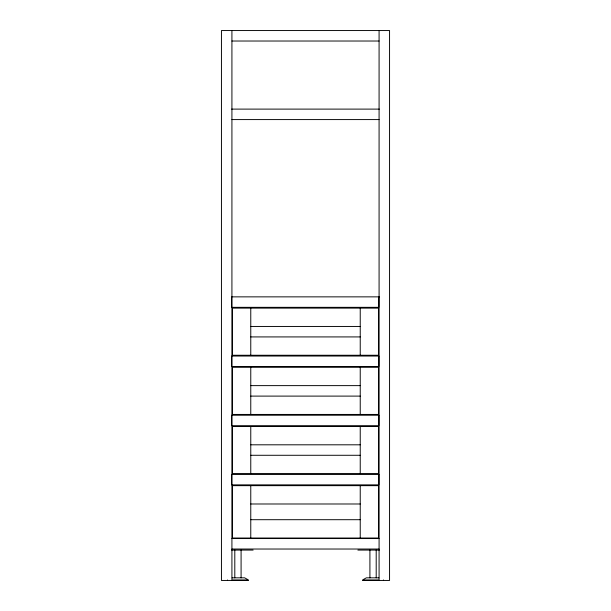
<?xml version="1.0" encoding="UTF-8"?>
<svg xmlns="http://www.w3.org/2000/svg" width="611" height="611" viewBox="0 0 611 611"><rect width="100%" height="100%" fill="white"/><g stroke="black" fill="none" stroke-linecap="round" stroke-linejoin="round"><path stroke-width="0.92" d="M231.92 41.021L379.08 41.021M231.653 109.109L379.347 109.109M231.92 119.58L379.08 119.58M379.347 296.862L231.653 296.862L231.653 307.333L378.82 307.333L378.82 296.862M250.77 326.45L360.23 326.45M250.77 336.921L360.23 336.921M250.77 385.625L360.23 385.625M250.77 396.104L360.23 396.104M250.77 444.808L360.23 444.808M250.77 455.279L360.23 455.279M250.77 503.991L360.23 503.991M250.77 519.701L360.23 519.701M231.92 538.551L379.08 538.551M231.92 549.029L379.08 549.029M231.622 550.076L253.13 550.076M357.87 550.076L379.378 550.076M232.134 577.83L244.644 577.83L248.417 579.946L232.707 579.946M378.866 577.83L366.356 577.83L362.583 579.946L378.293 579.946M248.417 580.45L221.442 580.45L221.442 30.55L389.558 30.55L389.558 580.45L362.583 580.45M383.532 579.946L383.532 580.45M379.08 30.55L379.08 580.45M376.2 550.076L376.2 577.83M369.915 550.076L369.915 577.83M360.23 308.12L360.23 355.251M360.23 367.295L360.23 414.434M360.23 426.478L360.23 473.609M360.23 485.661L360.23 538.031M250.77 308.12L250.77 355.251M250.77 367.295L250.77 414.434M250.77 426.478L250.77 473.609M250.77 485.661L250.77 538.031M241.085 550.076L241.085 577.83M234.8 550.076L234.8 577.83M231.92 30.55L231.92 580.45M227.468 579.946L227.468 580.45M378.56 308.12L232.44 308.12L232.44 355.251L378.56 355.251L378.56 308.12M378.82 356.037L231.653 356.037L231.653 366.516L378.82 366.516L378.82 356.037M378.56 367.295L232.44 367.295L232.44 414.434L378.56 414.434L378.56 367.295M378.82 415.22L231.653 415.22L231.653 425.691L378.82 425.691L378.82 415.22M378.56 426.478L232.44 426.478L232.44 473.609L378.56 473.609L378.56 426.478M378.82 474.396L231.653 474.396L231.653 484.874L378.82 484.874L378.82 474.396M378.56 485.661L232.44 485.661L232.44 538.031L378.56 538.031L378.56 485.661"/></g></svg>
